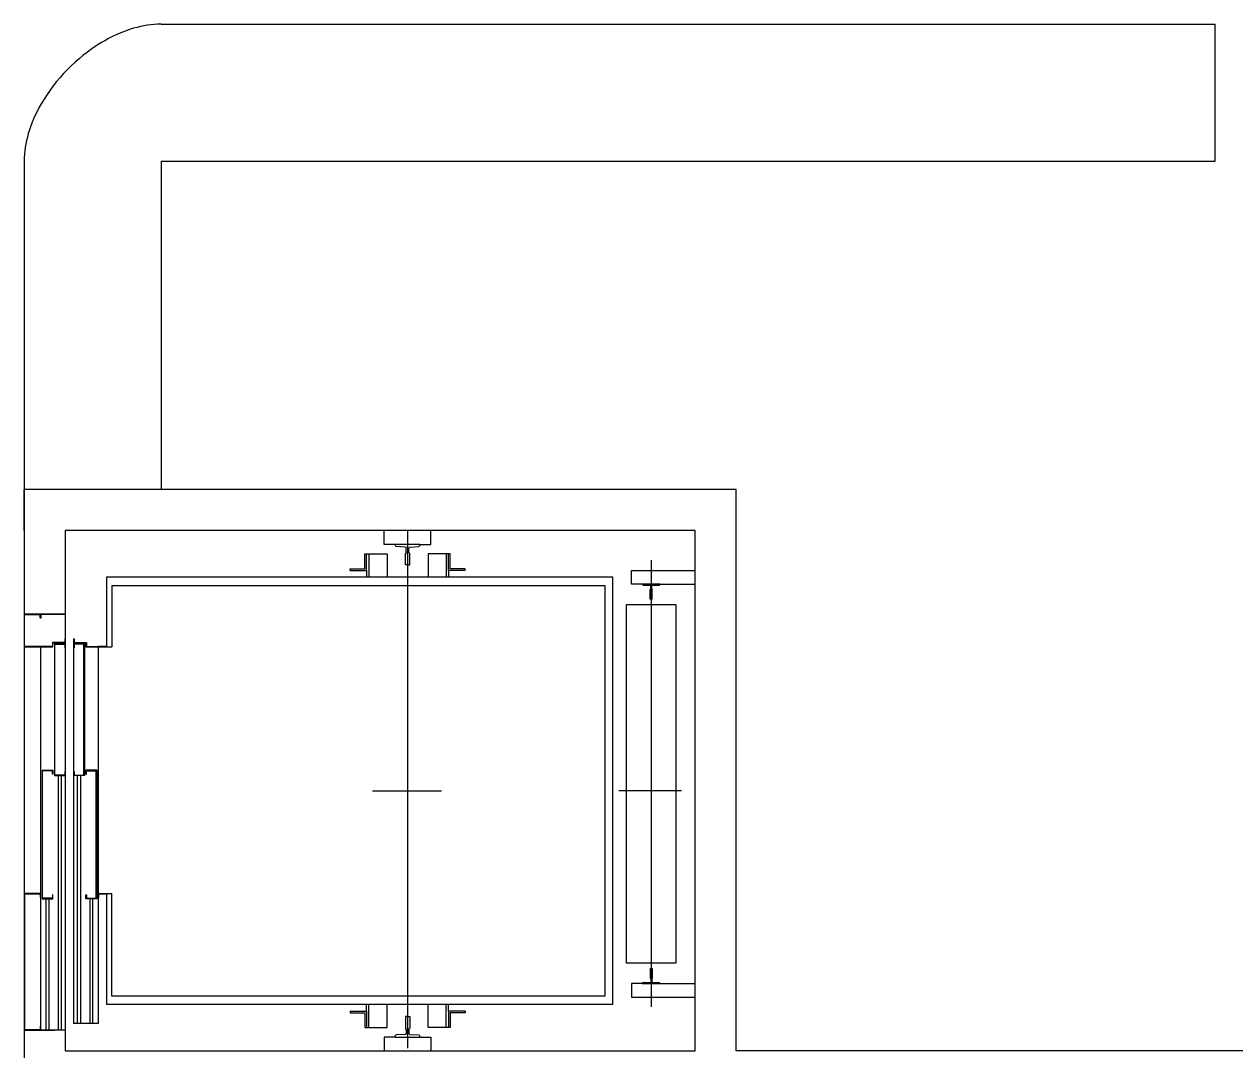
# Model space of a CAD drawing. Header units: centimetres. Extents: x 45464 to 685867, y 12828 to 16690.
# Drawn here: x 676917.4 to 677359.9, y 15565.4 to 15940.4 of the extents above; entities that cross this region are included whole.
import ezdxf

# ---------------------------------------------------------------- set-up
doc = ezdxf.new("R2010")
doc.units = ezdxf.units.CM
doc.header["$LTSCALE"] = 4
doc.linetypes.add('LTYPE_4', pattern=[112.5, 56.25, -56.25])
doc.linetypes.add('LTYPE_6', pattern=[168.75, 112.5, -28.125, 0, -28.125])
for name, color, linetype in [('0.1', 1, 'Continuous'), ('0.2', 2, 'Continuous'), ('0.6', 6, 'Continuous'), ('08', 8, 'Continuous')]:
    doc.layers.add(name, color=color, linetype=linetype)

msp = doc.modelspace()

# ---------------------------------------------------------------- linework, layer by layer
at = {"layer": '0.1'}
msp.add_line((676917.45, 15724.93), (676917.45, 15572.93), dxfattribs=at)
at = {"layer": '0.2'}
for p, q in [((677352.45, 15890.43), (677352.45, 15940.43)), ((676917.45, 15890.43), (676917.45, 15770.43)), ((676967.45, 15890.43), (676967.45, 15770.43))]:
    msp.add_line(p, q, dxfattribs=at)
msp.add_lwpolyline([(676967.45, 15940.43, 0.070568), (676957.41, 15938.94, 0.066416), (676945.41, 15933.58, 0.122869), (676923.67, 15911.41, 0.060749), (676918.93, 15900.46, 0.069027), (676917.45, 15890.43)], format="xyb", dxfattribs=at)
for points in [[(676967.45, 15940.43), (677352.45, 15940.43)], [(676967.45, 15890.43), (677352.45, 15890.43)]]:
    msp.add_lwpolyline(points, dxfattribs=at)
at = {"layer": '0.6'}
for p, q in [((676932.45, 15724.93), (676917.45, 15724.93)), ((676932.45, 15572.93), (676917.45, 15572.93))]:
    msp.add_line(p, q, dxfattribs=at)
for points in [[(676917.45, 15770.43), (676917.45, 15724.93)], [(677177.45, 15565.43), (677177.45, 15770.43), (676917.45, 15770.43)], [(676917.45, 15755.43), (676917.45, 15770.43)], [(676932.45, 15572.93), (676932.45, 15565.43), (677162.45, 15565.43), (677162.45, 15755.43), (676932.45, 15755.43), (676932.45, 15724.93)], [(676917.45, 15572.93), (676917.45, 15550.43)], [(677367.45, 15565.43), (677177.45, 15565.43)]]:
    msp.add_lwpolyline(points, dxfattribs=at)
at = {"layer": '08', "color": 253}
for p, q in [((677048.95, 15750.43), (677048.95, 15755.43)), ((677065.95, 15750.43), (677065.95, 15755.43)), ((677052.95, 15750.43), (677048.95, 15750.43)), ((677052.95, 15750.43), (677052.95, 15749.98)), ((677057.45, 15750.43), (677052.95, 15750.43)), ((677053.3, 15749.61), (677052.95, 15749.98)), ((677056.65, 15749.45), (677053.3, 15749.61)), ((677056.65, 15749.45), (677057, 15749.08)), ((677057, 15747.48), (677057, 15749.08)), ((677061.95, 15750.43), (677057.45, 15750.43)), ((677057.9, 15749.08), (677058.25, 15749.45)), ((677057.9, 15747.48), (677057.9, 15749.08)), ((677058.25, 15749.45), (677061.6, 15749.61)), ((677061.6, 15749.61), (677061.95, 15749.98)), ((677061.95, 15750.43), (677061.95, 15749.98)), ((677061.95, 15750.43), (677065.95, 15750.43)), ((677041.85, 15746.93), (677049.95, 15746.93)), ((677041.85, 15741.53), (677041.85, 15746.93)), ((677042.45, 15740.93), (677042.45, 15746.93)), ((677049.95, 15746.93), (677049.95, 15740.93)), ((677057, 15747.48), (677056.65, 15747.13)), ((677056.65, 15742.93), (677056.65, 15747.13)), ((677057.9, 15747.48), (677058.25, 15747.13)), ((677058.25, 15742.93), (677058.25, 15747.13)), ((677064.95, 15746.93), (677064.95, 15740.93)), ((677073.05, 15746.93), (677064.95, 15746.93)), ((677072.45, 15740.93), (677072.45, 15746.93)), ((677073.05, 15741.53), (677073.05, 15746.93)), ((677036.45, 15741.53), (677041.85, 15741.53)), ((677036.45, 15740.93), (677036.45, 15741.53)), ((677036.45, 15740.93), (677042.45, 15740.93)), ((677042.45, 15740.93), (677042.45, 15738.43)), ((677049.95, 15740.93), (677049.95, 15738.43)), ((677057.45, 15742.93), (677056.65, 15742.93)), ((677057.45, 15742.93), (677058.25, 15742.93)), ((677064.95, 15740.93), (677064.95, 15738.43)), ((677078.45, 15740.93), (677072.45, 15740.93)), ((677072.45, 15740.93), (677072.45, 15738.43)), ((677078.45, 15741.53), (677073.05, 15741.53)), ((677078.45, 15740.93), (677078.45, 15741.53)), ((677139.2, 15740.83), (677162.45, 15740.83)), ((677139.2, 15735.83), (677139.2, 15740.83)), ((676947.45, 15738.43), (676947.45, 15713.13)), ((677132.45, 15738.43), (676947.45, 15738.43)), ((676949.45, 15735.43), (677129.45, 15735.43)), ((676949.45, 15735.43), (676949.45, 15712.93)), ((677129.45, 15735.43), (677129.45, 15585.43)), ((677132.45, 15582.43), (677132.45, 15738.43)), ((677143.2, 15735.83), (677139.2, 15735.83)), ((677143.6, 15735.43), (677143.2, 15735.83)), ((677149.7, 15735.83), (677143.2, 15735.83)), ((677146.25, 15735.43), (677143.6, 15735.43)), ((677146.25, 15734.13), (677146.25, 15735.43)), ((677149.3, 15735.43), (677146.65, 15735.43)), ((677146.65, 15734.13), (677146.65, 15735.43)), ((677149.3, 15735.43), (677149.7, 15735.83)), ((677149.7, 15735.83), (677162.45, 15735.83)), ((677146.05, 15733.93), (677146.25, 15734.13)), ((677146.05, 15730.43), (677146.05, 15733.93)), ((677146.65, 15734.13), (677146.85, 15733.93)), ((677146.85, 15730.43), (677146.85, 15733.93)), ((677137.45, 15597.43), (677137.45, 15728.43)), ((677137.45, 15728.43), (677155.45, 15728.43)), ((677146.85, 15730.43), (677146.05, 15730.43)), ((677155.45, 15728.43), (677155.45, 15597.43)), ((676917.45, 15724.93), (676928.45, 15724.93)), ((676917.45, 15724.93), (676932.45, 15724.93)), ((676923.25, 15724.73), (676917.65, 15724.73)), ((676923.25, 15723.43), (676923.25, 15724.73)), ((676923.45, 15723.43), (676923.25, 15723.43)), ((676923.45, 15724.93), (676932.45, 15724.93)), ((676923.45, 15724.93), (676923.45, 15723.43)), ((676932.45, 15724.93), (676932.45, 15715.93)), ((676927.75, 15714.63), (676927.75, 15713.13)), ((676932.25, 15714.63), (676927.75, 15714.63)), ((676927.95, 15714.43), (676932.45, 15714.43)), ((676927.95, 15712.93), (676927.95, 15714.43)), ((676928.45, 15714.13), (676928.45, 15665.93)), ((676932.45, 15714.13), (676928.45, 15714.13)), ((676928.65, 15713.93), (676932.25, 15713.93)), ((676928.65, 15666.13), (676928.65, 15713.93)), ((676932.25, 15715.93), (676932.25, 15714.63)), ((676932.45, 15715.93), (676932.25, 15715.93)), ((676932.25, 15713.93), (676932.25, 15712.63)), ((676932.45, 15715.93), (676932.45, 15572.93)), ((676935.45, 15715.93), (676935.65, 15715.93)), ((676935.45, 15715.93), (676935.45, 15575.43)), ((676939.95, 15714.43), (676935.45, 15714.43)), ((676935.45, 15714.13), (676939.45, 15714.13)), ((676935.65, 15715.93), (676935.65, 15714.63)), ((676935.65, 15714.63), (676940.15, 15714.63)), ((676935.65, 15713.93), (676935.65, 15712.63)), ((676939.25, 15713.93), (676935.65, 15713.93)), ((676939.25, 15666.13), (676939.25, 15713.93)), ((676939.45, 15714.13), (676939.45, 15665.93)), ((676939.95, 15712.93), (676939.95, 15714.43)), ((676940.15, 15714.63), (676940.15, 15713.13)), ((676917.45, 15712.93), (676927.95, 15712.93)), ((676927.75, 15713.13), (676917.65, 15713.13)), ((676923.45, 15572.93), (676923.45, 15712.93)), ((676932.25, 15712.63), (676932.45, 15712.63)), ((676935.65, 15712.63), (676935.45, 15712.63)), ((676939.95, 15712.93), (676944.45, 15712.93)), ((676940.15, 15713.13), (676944.45, 15713.13)), ((676947.45, 15713.13), (676944.45, 15713.13)), ((676944.45, 15712.93), (676944.45, 15575.43)), ((676944.45, 15712.93), (676949.45, 15712.93)), ((676923.95, 15667.93), (676923.95, 15620.93)), ((676923.95, 15667.93), (676927.95, 15667.93)), ((676924.15, 15621.13), (676924.15, 15667.73)), ((676927.75, 15667.73), (676924.15, 15667.73)), ((676927.75, 15666.43), (676927.75, 15667.73)), ((676927.95, 15666.43), (676927.75, 15666.43)), ((676927.95, 15667.93), (676927.95, 15666.43)), ((676928.45, 15665.93), (676932.45, 15665.93)), ((676932.25, 15666.13), (676928.65, 15666.13)), ((676929.95, 15572.93), (676929.95, 15665.93)), ((676930.95, 15665.93), (676930.95, 15572.93)), ((676932.25, 15667.43), (676932.25, 15666.13)), ((676932.45, 15667.43), (676932.25, 15667.43)), ((676935.45, 15667.43), (676935.65, 15667.43)), ((676939.45, 15665.93), (676935.45, 15665.93)), ((676935.65, 15667.43), (676935.65, 15666.13)), ((676935.65, 15666.13), (676939.25, 15666.13)), ((676936.95, 15575.43), (676936.95, 15665.93)), ((676937.95, 15665.93), (676937.95, 15575.43)), ((676939.95, 15667.93), (676939.95, 15666.43)), ((676943.95, 15667.93), (676939.95, 15667.93)), ((676939.95, 15666.43), (676940.15, 15666.43)), ((676940.15, 15667.73), (676943.75, 15667.73)), ((676940.15, 15666.43), (676940.15, 15667.73)), ((676943.75, 15621.13), (676943.75, 15667.73)), ((676943.95, 15667.93), (676943.95, 15620.93)), ((676917.45, 15622.93), (676917.45, 15572.93)), ((676923.45, 15622.93), (676917.45, 15622.93)), ((676917.65, 15622.73), (676923.25, 15622.73)), ((676917.65, 15573.13), (676917.65, 15622.73)), ((676923.25, 15622.73), (676923.25, 15621.43)), ((676923.25, 15621.43), (676923.45, 15621.43)), ((676923.95, 15620.93), (676927.95, 15620.93)), ((676927.75, 15621.13), (676924.15, 15621.13)), ((676925.45, 15572.93), (676925.45, 15620.93)), ((676926.45, 15620.93), (676926.45, 15572.93)), ((676927.75, 15622.43), (676927.75, 15621.13)), ((676927.95, 15622.43), (676927.75, 15622.43)), ((676927.95, 15620.93), (676927.95, 15622.43)), ((676939.95, 15622.43), (676940.15, 15622.43)), ((676939.95, 15620.93), (676939.95, 15622.43)), ((676943.95, 15620.93), (676939.95, 15620.93)), ((676940.15, 15622.43), (676940.15, 15621.13)), ((676940.15, 15621.13), (676943.75, 15621.13)), ((676941.45, 15620.93), (676941.45, 15575.43)), ((676942.45, 15575.43), (676942.45, 15620.93)), ((676944.45, 15622.93), (676949.45, 15622.93)), ((676944.45, 15621.43), (676944.65, 15621.43)), ((676944.65, 15622.73), (676947.45, 15622.73)), ((676944.65, 15621.43), (676944.65, 15622.73)), ((676947.45, 15622.73), (676947.45, 15582.43)), ((676949.45, 15585.43), (676949.45, 15622.93)), ((677129.45, 15614.5), (677129.45, 15614.5)), ((677155.45, 15597.43), (677137.45, 15597.43)), ((677146.05, 15595.43), (677146.05, 15591.93)), ((677146.05, 15595.43), (677146.85, 15595.43)), ((677146.85, 15595.43), (677146.85, 15591.93)), ((677139.2, 15590.03), (677139.2, 15585.03)), ((677143.2, 15590.03), (677139.2, 15590.03)), ((677143.6, 15590.43), (677143.2, 15590.03)), ((677143.2, 15590.03), (677149.7, 15590.03)), ((677143.6, 15590.43), (677146.25, 15590.43)), ((677146.25, 15591.73), (677146.05, 15591.93)), ((677146.25, 15591.73), (677146.25, 15590.43)), ((677146.85, 15591.93), (677146.65, 15591.73)), ((677146.65, 15591.73), (677146.65, 15590.43)), ((677146.65, 15590.43), (677149.3, 15590.43)), ((677149.3, 15590.43), (677149.7, 15590.03)), ((677149.7, 15590.03), (677162.45, 15590.03)), ((677129.45, 15585.43), (676949.45, 15585.43)), ((677139.2, 15585.03), (677162.45, 15585.03)), ((676947.45, 15582.43), (677132.45, 15582.43)), ((677042.45, 15579.93), (677042.45, 15582.43)), ((677049.95, 15579.93), (677049.95, 15582.43)), ((677064.95, 15579.93), (677064.95, 15582.43)), ((677072.45, 15579.93), (677072.45, 15582.43)), ((677036.45, 15579.93), (677036.45, 15579.33)), ((677036.45, 15579.93), (677042.45, 15579.93)), ((677036.45, 15579.33), (677041.85, 15579.33)), ((677041.85, 15579.33), (677041.85, 15573.93)), ((677042.45, 15579.93), (677042.45, 15573.93)), ((677049.95, 15573.93), (677049.95, 15579.93)), ((677056.65, 15577.93), (677056.65, 15573.73)), ((677057.45, 15577.93), (677056.65, 15577.93)), ((677057.45, 15577.93), (677058.25, 15577.93)), ((677058.25, 15577.93), (677058.25, 15573.73)), ((677064.95, 15573.93), (677064.95, 15579.93)), ((677072.45, 15579.93), (677072.45, 15573.93)), ((677078.45, 15579.93), (677072.45, 15579.93)), ((677073.05, 15579.33), (677073.05, 15573.93)), ((677078.45, 15579.33), (677073.05, 15579.33)), ((677078.45, 15579.93), (677078.45, 15579.33)), ((676917.45, 15572.93), (676928.45, 15572.93)), ((676932.45, 15572.93), (676917.45, 15572.93)), ((676923.25, 15573.13), (676917.65, 15573.13)), ((676923.25, 15574.43), (676923.25, 15573.13)), ((676923.45, 15574.43), (676923.25, 15574.43)), ((676932.45, 15572.93), (676923.45, 15572.93)), ((676944.45, 15575.43), (676935.45, 15575.43)), ((677041.85, 15573.93), (677049.95, 15573.93)), ((677057, 15573.38), (677056.65, 15573.73)), ((677057, 15571.78), (677056.65, 15571.41)), ((677057, 15573.38), (677057, 15571.78)), ((677057.9, 15573.38), (677058.25, 15573.73)), ((677057.9, 15573.38), (677057.9, 15571.78)), ((677058.25, 15571.41), (677057.9, 15571.78)), ((677073.05, 15573.93), (677064.95, 15573.93)), ((677052.95, 15570.43), (677048.95, 15570.43)), ((677048.95, 15570.43), (677048.95, 15565.43)), ((677053.3, 15571.25), (677052.95, 15570.88)), ((677052.95, 15570.43), (677052.95, 15570.88)), ((677052.95, 15570.43), (677057.45, 15570.43)), ((677056.65, 15571.41), (677053.3, 15571.25)), ((677057.45, 15570.43), (677061.95, 15570.43)), ((677058.25, 15571.41), (677061.6, 15571.25)), ((677061.6, 15571.25), (677061.95, 15570.88)), ((677061.95, 15570.43), (677061.95, 15570.88)), ((677061.95, 15570.43), (677065.95, 15570.43)), ((677065.95, 15570.43), (677065.95, 15565.43))]:
    msp.add_line(p, q, dxfattribs=at)
at = {"layer": '08', "color": 253, "linetype": 'LTYPE_6'}
for p, q in [((677057.45, 15755.43), (677057.45, 15566.4)), ((677146.45, 15744.71), (677146.45, 15581.53)), ((677044.66, 15660.43), (677069.88, 15660.43)), ((677157.5, 15660.43), (677134.56, 15660.43))]:
    msp.add_line(p, q, dxfattribs=at)
at = {"layer": '08', "color": 253, "linetype": 'LTYPE_4'}
for p, q in [((677043.3, 15746.93), (677043.3, 15740.93)), ((677071.6, 15746.93), (677071.6, 15740.93)), ((677043.3, 15740.93), (677043.3, 15738.43)), ((677071.6, 15740.93), (677071.6, 15738.43)), ((677043.3, 15579.93), (677043.3, 15582.43)), ((677071.6, 15579.93), (677071.6, 15582.43)), ((677043.3, 15573.93), (677043.3, 15579.93)), ((677071.6, 15573.93), (677071.6, 15579.93))]:
    msp.add_line(p, q, dxfattribs=at)

doc.saveas('drawing.dxf')
